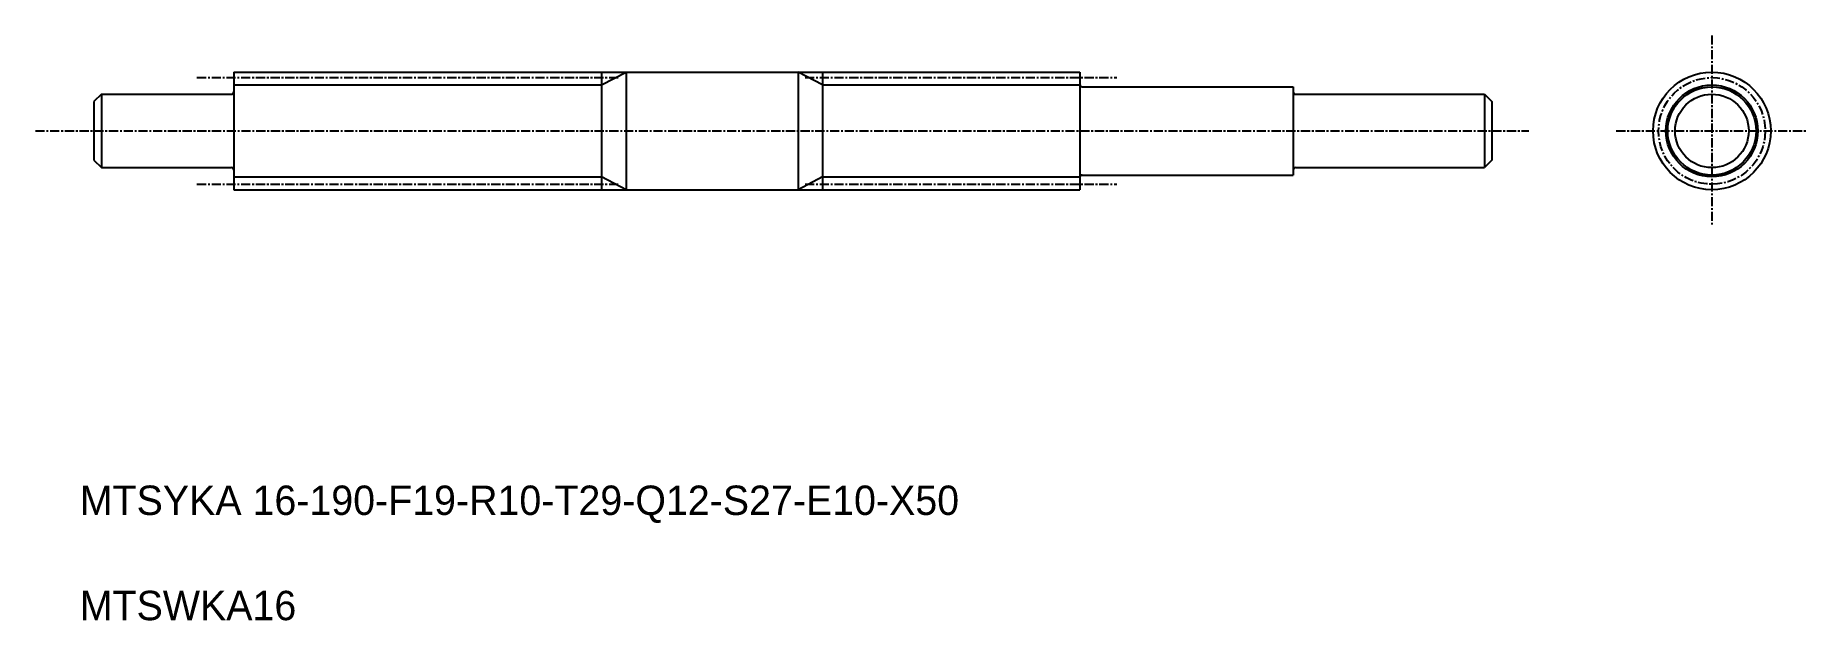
# Model space of a CAD drawing. Extents: x 141 to 382, y 89 to 168.
import ezdxf

# ---------------------------------------------------------------- set-up
doc = ezdxf.new("R2010")
doc.units = 0
doc.linetypes.add('CENTER', pattern=[2, 1.25, -0.25, 0.25, -0.25])
doc.layers.get('0').update_dxf_attribs({"linetype": 'CONTINUOUS'})
doc.layers.add('CENTER', color=1, linetype='CENTER')

msp = doc.modelspace()

# ---------------------------------------------------------------- linework, layer by layer
at = {"color": 7, "linetype": 'CONTINUOUS'}
for p, q in [((168.05, 163.45), (283.05, 163.45)), ((168.05, 163.45), (168.05, 147.45)), ((218.05, 163.45), (218.05, 147.45)), ((221.36, 163.45), (221.36, 147.45)), ((244.75, 163.45), (244.75, 147.45)), ((248.05, 163.45), (248.05, 147.45)), ((283.05, 163.45), (283.05, 147.45)), ((283.35, 161.45), (312.05, 161.45)), ((312.05, 161.45), (312.05, 149.45)), ((150.05, 160.45), (149.05, 159.45)), ((149.05, 159.45), (149.05, 151.45)), ((150.05, 160.45), (167.75, 160.45)), ((150.05, 160.45), (150.05, 150.45)), ((312.35, 160.45), (338.05, 160.45)), ((338.05, 160.45), (338.05, 150.45)), ((338.05, 160.45), (339.05, 159.45)), ((339.05, 159.45), (339.05, 151.45)), ((149.05, 151.45), (150.05, 150.45)), ((150.05, 150.45), (167.75, 150.45)), ((283.35, 149.45), (312.05, 149.45)), ((312.35, 150.45), (338.05, 150.45)), ((339.05, 151.45), (338.05, 150.45)), ((168.05, 147.45), (283.05, 147.45)), ((209.3, 147.45), (209.3, 147.45)), ((250.55, 147.45), (250.55, 147.45))]:
    msp.add_line(p, q, dxfattribs=at)
at = {"color": 3, "linetype": 'CONTINUOUS'}
for p, q in [((168.05, 161.7), (218.05, 161.7)), ((218.05, 161.7), (221.36, 163.45)), ((248.05, 161.7), (244.75, 163.45)), ((248.05, 161.7), (283.05, 161.7)), ((168.05, 149.2), (218.05, 149.2)), ((221.36, 147.45), (218.05, 149.2)), ((248.05, 149.2), (244.75, 147.45)), ((248.05, 149.2), (283.05, 149.2))]:
    msp.add_line(p, q, dxfattribs=at)
at = {"color": 7, "linetype": 'CONTINUOUS'}
for radius in [8, 6, 5]:
    msp.add_circle((368.95, 155.45), radius, dxfattribs=at)
at = {"color": 3, "linetype": 'CONTINUOUS'}
msp.add_circle((368.95, 155.45), 6.25, dxfattribs=at)
at = {"color": 7, "linetype": 'CONTINUOUS'}
for centre, start, end in [((283.35, 161.75), 180, 270), ((167.75, 160.75), 270, 360), ((312.35, 160.75), 180, 270), ((167.75, 150.15), 360, 90), ((283.35, 149.15), 90, 180), ((312.35, 150.15), 90, 180)]:
    msp.add_arc(centre, 0.3, start, end, dxfattribs=at)
at = {"layer": 'CENTER', "color": 1, "linetype": 'CENTER'}
for p, q in [((368.95, 168.45), (368.95, 142.45)), ((163.05, 162.7), (220.42, 162.7)), ((245.69, 162.7), (288.05, 162.7)), ((141.09, 155.45), (344.05, 155.45)), ((355.95, 155.45), (381.95, 155.45)), ((163.05, 148.2), (220.42, 148.2)), ((245.69, 148.2), (288.05, 148.2))]:
    msp.add_line(p, q, dxfattribs=at)
msp.add_circle((368.95, 155.45), 7.25, dxfattribs=at)

# ---------------------------------------------------------------- texts
at = {"color": 7, "linetype": 'CONTINUOUS'}
for s, p in [('MTSYKA 16-190-F19-R10-T29-Q12-S27-E10-X50', (147.12, 103.19)), ('MTSWKA16', (147.12, 88.87))]:
    msp.add_text(s, height=4, dxfattribs=at).set_placement(p)

doc.saveas('drawing.dxf')
